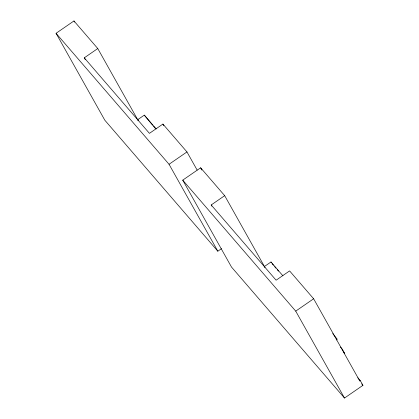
<?xml version="1.0" encoding="UTF-8"?>
<svg xmlns="http://www.w3.org/2000/svg" width="419" height="419" viewBox="0 0 419 419"><rect width="100%" height="100%" fill="white"/><g stroke="black" fill="none" stroke-linecap="round" stroke-linejoin="round"><path stroke-width="0.63" d="M221.515 248.661L217.828 251.206L104.829 120.222L56.052 33.295L73.964 20.95L97.768 48.541L137.898 120.054M85.235 59.55L84.277 57.838L97.768 48.541M137.668 119.708L144.304 115.131L156.229 128.958M197.155 170.098L186.963 151.935L162.918 124.066L149.431 133.362L84.277 57.838M56.052 33.295L169.046 164.279L186.963 151.935M357.821 377.781L360.356 380.714L362.948 385.339L344.507 398.05L231.508 267.065L182.731 180.144L200.643 167.794L224.684 195.663L264.818 267.181M211.836 206.101L211.192 204.964L224.684 195.663M264.347 266.552L270.983 261.98L282.904 275.802M182.731 180.144L295.725 311.128L313.637 298.778L359.821 381.081L360.356 380.714M336.248 339.961L337.269 339.259L332.733 333.561M313.637 298.778L289.597 270.91L276.105 280.211L211.192 204.964M152.673 125.271L144.304 115.131M153.522 126.26L155.229 128.235M272.109 263.724L273.387 265.206M274.665 266.683L275.943 268.165M277.221 269.647L278.499 271.13M340.5 347.073L342.208 349.048L344.8 353.673L343.947 352.683M264.447 266.526L264.97 267.275M361.681 383.872L362.948 385.339M270.983 261.98L271.449 262.813M295.725 311.128L344.507 398.05M200.643 167.794L201.916 170.067M162.918 124.066L163.876 125.768M169.046 164.279L217.828 251.206M138.296 120.431L137.772 119.677L138.003 120.096M73.964 20.95L74.603 22.087"/></g></svg>
